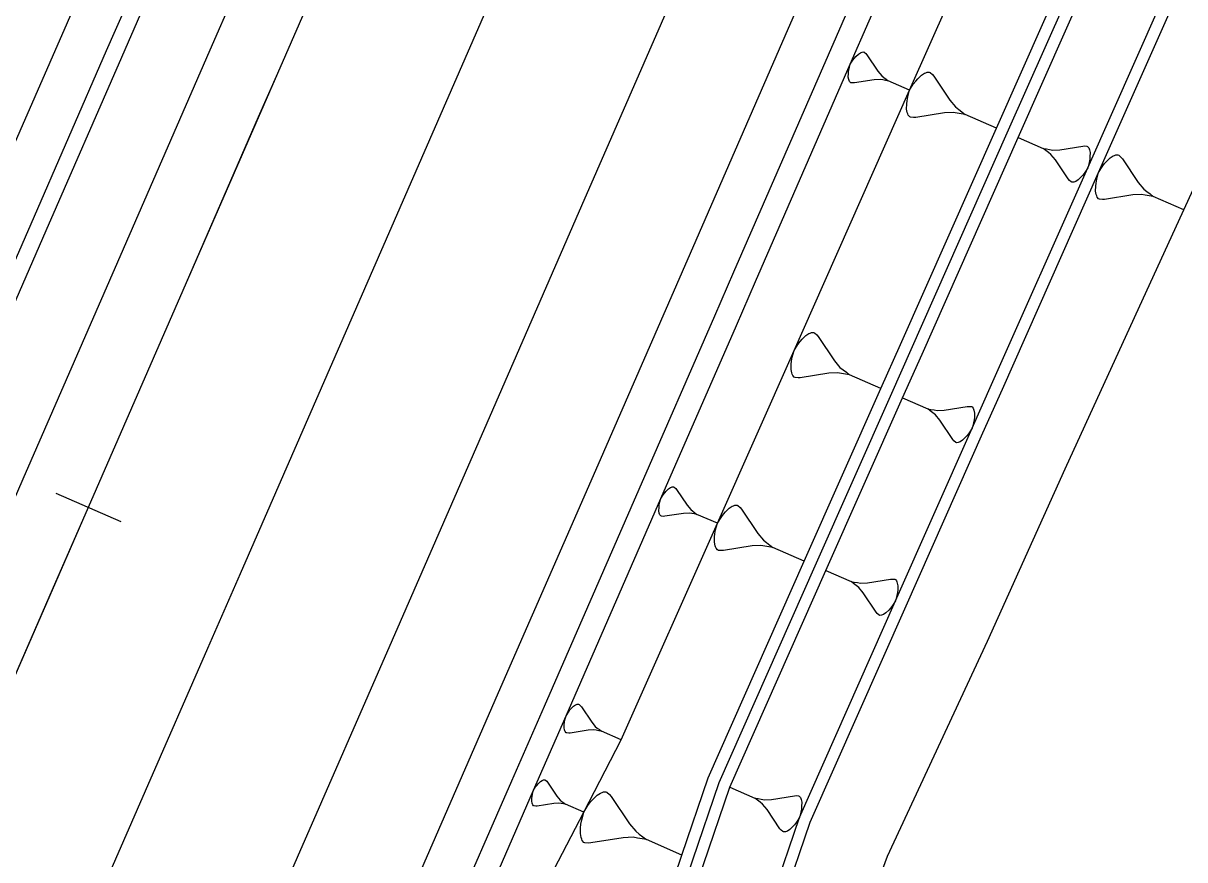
# Model space of a CAD drawing. Extents: x 386614 to 387594, y 803230 to 804419.
# Drawn here: x 387220.67 to 387245.18, y 803928.89 to 803946.54 of the extents above; entities that cross this region are included whole.
import ezdxf

# ---------------------------------------------------------------- set-up
doc = ezdxf.new("R2010")
doc.units = 0
doc.layers.get('0').update_dxf_attribs({"linetype": 'CONTINUOUS'})

msp = doc.modelspace()

# ---------------------------------------------------------------- linework, layer by layer
at = {"color": 7}
for p, q in [((387238.1254, 803945.6779), (387238.1777, 803945.7626)), ((387238.1777, 803945.7626), (387238.2132, 803945.8085)), ((387238.2132, 803945.8085), (387238.2429, 803945.8416)), ((387238.2429, 803945.8416), (387238.2969, 803945.8949)), ((387238.2969, 803945.8949), (387238.3396, 803945.9223)), ((387238.3396, 803945.9223), (387238.3581, 803945.9296)), ((387238.3581, 803945.9296), (387238.3766, 803945.9369)), ((387238.3766, 803945.9369), (387238.4081, 803945.9385)), ((387238.4081, 803945.9385), (387238.421, 803945.9329)), ((387238.421, 803945.9329), (387238.454, 803945.9031)), ((387238.454, 803945.9031), (387238.4742, 803945.8789)), ((387238.4742, 803945.8789), (387238.7067, 803945.5318)), ((387238.0854, 803945.4804), (387238.0893, 803945.5247)), ((387238.0893, 803945.5247), (387238.0989, 803945.5819)), ((387238.0989, 803945.5819), (387238.1254, 803945.6779)), ((387238.7067, 803945.5318), (387238.7874, 803945.4352)), ((387239.7177, 803945.5006), (387239.7449, 803945.5113)), ((387239.7449, 803945.5113), (387239.7909, 803945.5137)), ((387239.7909, 803945.5137), (387239.8098, 803945.5055)), ((387239.8098, 803945.5055), (387239.8582, 803945.4618)), ((387238.083, 803945.4046), (387238.0854, 803945.4804)), ((387238.0919, 803945.3546), (387238.083, 803945.4046)), ((387238.0992, 803945.3361), (387238.0919, 803945.3546)), ((387238.1065, 803945.3176), (387238.0992, 803945.3361)), ((387238.1267, 803945.2934), (387238.1065, 803945.3176)), ((387238.1396, 803945.2878), (387238.1267, 803945.2934)), ((387238.1839, 803945.2838), (387238.1396, 803945.2878)), ((387238.2153, 803945.2855), (387238.1839, 803945.2838)), ((387238.6279, 803945.3512), (387238.2153, 803945.2855)), ((387238.7536, 803945.3578), (387238.6279, 803945.3512)), ((387238.8109, 803945.3481), (387238.7536, 803945.3578)), ((387238.7874, 803945.4352), (387238.8334, 803945.3997)), ((387238.8681, 803945.3385), (387238.8109, 803945.3481)), ((387238.8334, 803945.3997), (387238.8794, 803945.3643)), ((387238.9253, 803945.3289), (387238.8681, 803945.3385)), ((387238.8794, 803945.3643), (387238.9253, 803945.3289)), ((387239.3769, 803945.1319), (387238.9253, 803945.3289)), ((387239.4535, 803945.256), (387239.5054, 803945.3233)), ((387239.5054, 803945.3233), (387239.549, 803945.3718)), ((387239.549, 803945.3718), (387239.628, 803945.4498)), ((387239.628, 803945.4498), (387239.6906, 803945.49)), ((387239.6906, 803945.49), (387239.7177, 803945.5006)), ((387239.8582, 803945.4618), (387239.8878, 803945.4264)), ((387239.8878, 803945.4264), (387240.2283, 803944.9179)), ((387239.3381, 803944.9914), (387239.3769, 803945.1319)), ((387239.3769, 803945.1319), (387239.4535, 803945.256)), ((387239.3147, 803944.7316), (387239.3182, 803944.8426)), ((387239.3182, 803944.8426), (387239.324, 803944.9076)), ((387239.324, 803944.9076), (387239.3381, 803944.9914)), ((387240.2283, 803944.9179), (387240.3466, 803944.7764)), ((387240.3466, 803944.7764), (387240.4139, 803944.7245)), ((387239.3278, 803944.6584), (387239.3147, 803944.7316)), ((387239.3385, 803944.6313), (387239.3278, 803944.6584)), ((387239.3491, 803944.6042), (387239.3385, 803944.6313)), ((387239.3787, 803944.5688), (387239.3491, 803944.6042)), ((387239.3976, 803944.5605), (387239.3787, 803944.5688)), ((387239.4625, 803944.5547), (387239.3976, 803944.5605)), ((387239.5085, 803944.5571), (387239.4625, 803944.5547)), ((387240.1129, 803944.6534), (387239.5085, 803944.5571)), ((387240.2971, 803944.663), (387240.1129, 803944.6534)), ((387240.3809, 803944.6489), (387240.2971, 803944.663)), ((387240.4648, 803944.6348), (387240.3809, 803944.6489)), ((387240.4139, 803944.7245), (387240.4813, 803944.6726)), ((387240.5486, 803944.6208), (387240.4648, 803944.6348)), ((387240.4813, 803944.6726), (387240.5486, 803944.6208)), ((387241.2101, 803944.3322), (387240.5486, 803944.6208)), ((387243.4394, 803943.5146), (387243.4904, 803943.5808)), ((387243.4904, 803943.5808), (387243.5333, 803943.6285)), ((387243.5333, 803943.6285), (387243.6111, 803943.7052)), ((387243.6111, 803943.7052), (387243.6726, 803943.7448)), ((387243.6726, 803943.7448), (387243.6993, 803943.7553)), ((387243.6993, 803943.7553), (387243.726, 803943.7657)), ((387243.726, 803943.7657), (387243.7713, 803943.7681)), ((387243.7713, 803943.7681), (387243.7899, 803943.76)), ((387243.7899, 803943.76), (387243.8375, 803943.7171)), ((387243.8375, 803943.7171), (387243.8666, 803943.6823)), ((387243.8666, 803943.6823), (387244.2016, 803943.182)), ((387243.3258, 803943.2543), (387243.364, 803943.3925)), ((387243.364, 803943.3925), (387243.4394, 803943.5146)), ((387243.3029, 803942.9987), (387243.3062, 803943.1079)), ((387243.3062, 803943.1079), (387243.312, 803943.1718)), ((387243.312, 803943.1718), (387243.3258, 803943.2543)), ((387244.2016, 803943.182), (387244.3179, 803943.0428)), ((387243.3157, 803942.9267), (387243.3029, 803942.9987)), ((387243.3262, 803942.9), (387243.3157, 803942.9267)), ((387243.3367, 803942.8733), (387243.3262, 803942.9)), ((387243.3657, 803942.8385), (387243.3367, 803942.8733)), ((387243.3843, 803942.8304), (387243.3657, 803942.8385)), ((387243.4482, 803942.8247), (387243.3843, 803942.8304)), ((387243.4935, 803942.827), (387243.4482, 803942.8247)), ((387244.0881, 803942.9217), (387243.4935, 803942.827)), ((387244.2693, 803942.9312), (387244.0881, 803942.9217)), ((387244.3517, 803942.9174), (387244.2693, 803942.9312)), ((387244.3179, 803943.0428), (387244.3842, 803942.9917)), ((387244.4342, 803942.9035), (387244.3517, 803942.9174)), ((387244.3842, 803942.9917), (387244.4504, 803942.9407)), ((387244.5167, 803942.8897), (387244.4342, 803942.9035)), ((387244.4504, 803942.9407), (387244.5167, 803942.8897)), ((387245.1674, 803942.6058), (387244.5167, 803942.8897)), ((387237.0667, 803939.828), (387237.1104, 803939.8764)), ((387237.1104, 803939.8764), (387237.1894, 803939.9545)), ((387237.1894, 803939.9545), (387237.2519, 803939.9947)), ((387237.2519, 803939.9947), (387237.2791, 803940.0053)), ((387237.2791, 803940.0053), (387237.3062, 803940.016)), ((387237.3062, 803940.016), (387237.3522, 803940.0184)), ((387237.3522, 803940.0184), (387237.3711, 803940.0101)), ((387237.3711, 803940.0101), (387237.4196, 803939.9665)), ((387237.4196, 803939.9665), (387237.4491, 803939.9311)), ((387237.4491, 803939.9311), (387237.7897, 803939.4226)), ((387236.8994, 803939.4961), (387236.9382, 803939.6366)), ((387236.9382, 803939.6366), (387237.0149, 803939.7606)), ((387237.0149, 803939.7606), (387237.0667, 803939.828)), ((387236.8795, 803939.3473), (387236.8854, 803939.4122)), ((387236.8854, 803939.4122), (387236.8994, 803939.4961)), ((387237.7897, 803939.4226), (387237.9079, 803939.2811)), ((387236.8761, 803939.2363), (387236.8795, 803939.3473)), ((387236.8892, 803939.1631), (387236.8761, 803939.2363)), ((387236.8998, 803939.136), (387236.8892, 803939.1631)), ((387236.9105, 803939.1088), (387236.8998, 803939.136)), ((387237.6743, 803939.158), (387237.0699, 803939.0618)), ((387237.8584, 803939.1677), (387237.6743, 803939.158)), ((387237.9423, 803939.1536), (387237.8584, 803939.1677)), ((387237.9079, 803939.2811), (387237.9753, 803939.2292)), ((387238.0261, 803939.1395), (387237.9423, 803939.1536)), ((387237.9753, 803939.2292), (387238.0426, 803939.1773)), ((387238.11, 803939.1254), (387238.0261, 803939.1395)), ((387238.0426, 803939.1773), (387238.11, 803939.1254)), ((387236.94, 803939.0735), (387236.9105, 803939.1088)), ((387236.9589, 803939.0652), (387236.94, 803939.0735)), ((387237.0239, 803939.0594), (387236.9589, 803939.0652)), ((387237.0699, 803939.0618), (387237.0239, 803939.0594)), ((387238.7714, 803938.8369), (387238.11, 803939.1254)), ((387234.2389, 803936.6683), (387234.2904, 803936.7191)), ((387234.2904, 803936.7191), (387234.3311, 803936.7453)), ((387234.3311, 803936.7453), (387234.3488, 803936.7522)), ((387234.3488, 803936.7522), (387234.3665, 803936.7591)), ((387234.3665, 803936.7591), (387234.3964, 803936.7607)), ((387234.3964, 803936.7607), (387234.4088, 803936.7553)), ((387234.4088, 803936.7553), (387234.4403, 803936.7269)), ((387234.4403, 803936.7269), (387234.4595, 803936.7039)), ((387234.4595, 803936.7039), (387234.6813, 803936.3728)), ((387234.1016, 803936.4206), (387234.1269, 803936.5121)), ((387234.1269, 803936.5121), (387234.1767, 803936.5929)), ((387234.1767, 803936.5929), (387234.2105, 803936.6367)), ((387234.2105, 803936.6367), (387234.2389, 803936.6683)), ((387234.0864, 803936.2514), (387234.0886, 803936.3237)), ((387234.0949, 803936.2038), (387234.0864, 803936.2514)), ((387234.0886, 803936.3237), (387234.0924, 803936.366)), ((387234.0924, 803936.366), (387234.1016, 803936.4206)), ((387234.1018, 803936.1861), (387234.0949, 803936.2038)), ((387234.6061, 803936.2005), (387234.2126, 803936.1378)), ((387234.7261, 803936.2067), (387234.6061, 803936.2005)), ((387234.6813, 803936.3728), (387234.7583, 803936.2806)), ((387234.7807, 803936.1976), (387234.7261, 803936.2067)), ((387234.7583, 803936.2806), (387234.8021, 803936.2468)), ((387234.8353, 803936.1884), (387234.7807, 803936.1976)), ((387234.8021, 803936.2468), (387234.846, 803936.213)), ((387234.8899, 803936.1792), (387234.8353, 803936.1884)), ((387234.846, 803936.213), (387234.8899, 803936.1792)), ((387235.4491, 803936.1827), (387235.4927, 803936.2312)), ((387235.4927, 803936.2312), (387235.5717, 803936.3092)), ((387235.5717, 803936.3092), (387235.6343, 803936.3494)), ((387235.6343, 803936.3494), (387235.6614, 803936.36)), ((387235.6614, 803936.36), (387235.6885, 803936.3707)), ((387235.6885, 803936.3707), (387235.7346, 803936.3731)), ((387235.7346, 803936.3731), (387235.7535, 803936.3649)), ((387235.7535, 803936.3649), (387235.8019, 803936.3212)), ((387235.8019, 803936.3212), (387235.8315, 803936.2858)), ((387235.8315, 803936.2858), (387236.172, 803935.7774)), ((387234.1088, 803936.1684), (387234.1018, 803936.1861)), ((387234.128, 803936.1454), (387234.1088, 803936.1684)), ((387234.1403, 803936.14), (387234.128, 803936.1454)), ((387234.1826, 803936.1362), (387234.1403, 803936.14)), ((387234.2126, 803936.1378), (387234.1826, 803936.1362)), ((387235.3206, 803935.9913), (387234.8899, 803936.1792)), ((387235.2818, 803935.8508), (387235.3206, 803935.9913)), ((387235.3206, 803935.9913), (387235.3972, 803936.1154)), ((387235.3972, 803936.1154), (387235.4491, 803936.1827)), ((387235.2584, 803935.591), (387235.2619, 803935.702)), ((387235.2619, 803935.702), (387235.2677, 803935.767)), ((387235.2677, 803935.767), (387235.2818, 803935.8508)), ((387236.172, 803935.7774), (387236.2902, 803935.6358)), ((387235.2715, 803935.5179), (387235.2584, 803935.591)), ((387235.2822, 803935.4907), (387235.2715, 803935.5179)), ((387235.2928, 803935.4636), (387235.2822, 803935.4907)), ((387235.3224, 803935.4282), (387235.2928, 803935.4636)), ((387236.0566, 803935.5128), (387235.4522, 803935.4165)), ((387236.2408, 803935.5224), (387236.0566, 803935.5128)), ((387236.3246, 803935.5083), (387236.2408, 803935.5224)), ((387236.2902, 803935.6358), (387236.3576, 803935.5839)), ((387236.4085, 803935.4943), (387236.3246, 803935.5083)), ((387236.3576, 803935.5839), (387236.4249, 803935.5321)), ((387236.4923, 803935.4802), (387236.4085, 803935.4943)), ((387236.4249, 803935.5321), (387236.4923, 803935.4802)), ((387237.1537, 803935.1916), (387236.4923, 803935.4802)), ((387235.3413, 803935.4199), (387235.3224, 803935.4282)), ((387235.4062, 803935.4141), (387235.3413, 803935.4199)), ((387235.4522, 803935.4165), (387235.4062, 803935.4141)), ((387232.1762, 803932.008), (387232.2092, 803932.0508)), ((387232.2092, 803932.0508), (387232.2369, 803932.0816)), ((387232.2369, 803932.0816), (387232.2871, 803932.1312)), ((387232.2871, 803932.1312), (387232.3269, 803932.1567)), ((387232.3269, 803932.1567), (387232.3441, 803932.1635)), ((387232.3441, 803932.1635), (387232.3614, 803932.1703)), ((387232.3614, 803932.1703), (387232.3906, 803932.1718)), ((387232.3906, 803932.1718), (387232.4026, 803932.1666)), ((387232.4026, 803932.1666), (387232.4334, 803932.1389)), ((387232.4334, 803932.1389), (387232.4522, 803932.1164)), ((387232.4522, 803932.1164), (387232.6686, 803931.7932)), ((387232.0902, 803931.7454), (387232.094, 803931.7866)), ((387232.094, 803931.7866), (387232.1029, 803931.8399)), ((387232.1029, 803931.8399), (387232.1276, 803931.9292)), ((387232.1276, 803931.9292), (387232.1762, 803932.008)), ((387232.6686, 803931.7932), (387232.7437, 803931.7033)), ((387232.0881, 803931.6749), (387232.0902, 803931.7454)), ((387232.0964, 803931.6284), (387232.0881, 803931.6749)), ((387232.1031, 803931.6111), (387232.0964, 803931.6284)), ((387232.1099, 803931.5939), (387232.1031, 803931.6111)), ((387232.1287, 803931.5714), (387232.1099, 803931.5939)), ((387232.1407, 803931.5661), (387232.1287, 803931.5714)), ((387232.182, 803931.5624), (387232.1407, 803931.5661)), ((387232.2112, 803931.564), (387232.182, 803931.5624)), ((387232.5953, 803931.6251), (387232.2112, 803931.564)), ((387232.7123, 803931.6312), (387232.5953, 803931.6251)), ((387232.7656, 803931.6223), (387232.7123, 803931.6312)), ((387232.7437, 803931.7033), (387232.7865, 803931.6703)), ((387232.8188, 803931.6134), (387232.7656, 803931.6223)), ((387232.7865, 803931.6703), (387232.8293, 803931.6374)), ((387232.8721, 803931.6044), (387232.8188, 803931.6134)), ((387232.8293, 803931.6374), (387232.8721, 803931.6044)), ((387233.2924, 803931.421), (387232.8721, 803931.6044)), ((387231.5861, 803930.5391), (387231.6223, 803930.5624)), ((387231.6223, 803930.5624), (387231.638, 803930.5685)), ((387231.638, 803930.5685), (387231.6536, 803930.5747)), ((387231.6536, 803930.5747), (387231.6802, 803930.5761)), ((387231.6802, 803930.5761), (387231.6912, 803930.5713)), ((387231.6912, 803930.5713), (387231.7192, 803930.5461)), ((387231.4186, 803930.2742), (387231.441, 803930.3555)), ((387231.441, 803930.3555), (387231.4853, 803930.4271)), ((387231.4853, 803930.4271), (387231.5153, 803930.4661)), ((387231.5153, 803930.4661), (387231.5405, 803930.4941)), ((387231.5405, 803930.4941), (387231.5861, 803930.5391)), ((387231.7192, 803930.5461), (387231.7362, 803930.5257)), ((387231.7362, 803930.5257), (387231.9331, 803930.2318)), ((387232.8548, 803930.2979), (387232.8855, 803930.3099)), ((387232.8855, 803930.3099), (387232.9162, 803930.322)), ((387232.9162, 803930.322), (387232.9682, 803930.3247)), ((387232.9682, 803930.3247), (387232.9895, 803930.3154)), ((387232.9895, 803930.3154), (387233.0443, 803930.2661)), ((387231.4051, 803930.1241), (387231.4071, 803930.1883)), ((387231.4126, 803930.0818), (387231.4051, 803930.1241)), ((387231.4071, 803930.1883), (387231.4104, 803930.2258)), ((387231.4104, 803930.2258), (387231.4186, 803930.2742)), ((387231.4188, 803930.0662), (387231.4126, 803930.0818)), ((387231.4249, 803930.0505), (387231.4188, 803930.0662)), ((387231.8663, 803930.0789), (387231.5171, 803930.0233)), ((387231.9728, 803930.0845), (387231.8663, 803930.0789)), ((387231.9331, 803930.2318), (387232.0014, 803930.15)), ((387232.0212, 803930.0763), (387231.9728, 803930.0845)), ((387232.0014, 803930.15), (387232.0403, 803930.12)), ((387232.0697, 803930.0682), (387232.0212, 803930.0763)), ((387232.0403, 803930.12), (387232.0792, 803930.09)), ((387232.1181, 803930.0601), (387232.0697, 803930.0682)), ((387232.0792, 803930.09), (387232.1181, 803930.0601)), ((387232.5004, 803929.8933), (387232.1181, 803930.0601)), ((387232.5869, 803930.0335), (387232.6456, 803930.1096)), ((387232.6456, 803930.1096), (387232.6949, 803930.1643)), ((387232.6949, 803930.1643), (387232.7842, 803930.2525)), ((387232.7842, 803930.2525), (387232.8548, 803930.2979)), ((387233.0443, 803930.2661), (387233.0777, 803930.2261)), ((387233.0777, 803930.2261), (387233.4625, 803929.6515)), ((387231.442, 803930.03), (387231.4249, 803930.0505)), ((387231.4529, 803930.0253), (387231.442, 803930.03)), ((387231.4905, 803930.0219), (387231.4529, 803930.0253)), ((387231.5171, 803930.0233), (387231.4905, 803930.0219)), ((387232.4565, 803929.7345), (387232.5004, 803929.8933)), ((387232.5004, 803929.8933), (387232.5869, 803930.0335)), ((387232.434, 803929.5664), (387232.4406, 803929.6398)), ((387232.4406, 803929.6398), (387232.4565, 803929.7345)), ((387233.4625, 803929.6515), (387233.5961, 803929.4916)), ((387232.4301, 803929.441), (387232.434, 803929.5664)), ((387232.4449, 803929.3583), (387232.4301, 803929.441)), ((387232.4569, 803929.3276), (387232.4449, 803929.3583)), ((387232.469, 803929.2969), (387232.4569, 803929.3276)), ((387233.3321, 803929.3525), (387232.6491, 803929.2438)), ((387233.5402, 803929.3634), (387233.3321, 803929.3525)), ((387233.6349, 803929.3475), (387233.5402, 803929.3634)), ((387233.5961, 803929.4916), (387233.6722, 803929.4329)), ((387233.7296, 803929.3316), (387233.6349, 803929.3475)), ((387233.6722, 803929.4329), (387233.7483, 803929.3743)), ((387233.8244, 803929.3157), (387233.7296, 803929.3316)), ((387233.7483, 803929.3743), (387233.8244, 803929.3157)), ((387232.5024, 803929.257), (387232.469, 803929.2969)), ((387232.5237, 803929.2476), (387232.5024, 803929.257)), ((387232.5971, 803929.241), (387232.5237, 803929.2476)), ((387232.6491, 803929.2438), (387232.5971, 803929.241)), ((387234.5718, 803928.9896), (387233.8244, 803929.3157))]:
    msp.add_line(p, q, dxfattribs=at)
at = {"color": 1}
for p, q in [((387241.6683, 803944.1323), (387242.1975, 803943.9014)), ((387242.1975, 803943.9014), (387242.2646, 803943.8902)), ((387242.2514, 803943.8599), (387242.1975, 803943.9014)), ((387242.3053, 803943.8184), (387242.2514, 803943.8599)), ((387242.2646, 803943.8902), (387242.3316, 803943.8789)), ((387242.3591, 803943.7769), (387242.3053, 803943.8184)), ((387242.3316, 803943.8789), (387242.3987, 803943.8676)), ((387242.3987, 803943.8676), (387242.546, 803943.8753)), ((387242.546, 803943.8753), (387243.0295, 803943.9524)), ((387243.0295, 803943.9524), (387243.0664, 803943.9543)), ((387243.0664, 803943.9543), (387243.1183, 803943.9496)), ((387243.1183, 803943.9496), (387243.1334, 803943.943)), ((387243.1334, 803943.943), (387243.1571, 803943.9147)), ((387243.1571, 803943.9147), (387243.1656, 803943.893)), ((387243.1656, 803943.893), (387243.1741, 803943.8713)), ((387243.1741, 803943.8713), (387243.1846, 803943.8127)), ((387243.1846, 803943.8127), (387243.1818, 803943.724)), ((387242.4537, 803943.6637), (387242.3591, 803943.7769)), ((387242.7261, 803943.2569), (387242.4537, 803943.6637)), ((387243.1659, 803943.6049), (387243.1349, 803943.4925)), ((387243.1772, 803943.672), (387243.1659, 803943.6049)), ((387243.1818, 803943.724), (387243.1772, 803943.672)), ((387242.9972, 803943.3006), (387242.934, 803943.2382)), ((387243.0321, 803943.3394), (387242.9972, 803943.3006)), ((387243.0736, 803943.3933), (387243.0321, 803943.3394)), ((387243.1349, 803943.4925), (387243.0736, 803943.3933)), ((387242.7498, 803943.2286), (387242.7261, 803943.2569)), ((387242.7885, 803943.1937), (387242.7498, 803943.2286)), ((387242.8037, 803943.1871), (387242.7885, 803943.1937)), ((387242.8405, 803943.189), (387242.8037, 803943.1871)), ((387242.8622, 803943.1975), (387242.8405, 803943.189)), ((387242.8839, 803943.2061), (387242.8622, 803943.1975)), ((387242.934, 803943.2382), (387242.8839, 803943.2061)), ((387239.2297, 803938.637), (387239.7588, 803938.4061)), ((387239.7588, 803938.4061), (387239.8259, 803938.3948)), ((387239.8127, 803938.3646), (387239.7588, 803938.4061)), ((387239.8259, 803938.3948), (387239.893, 803938.3836)), ((387240.1074, 803938.38), (387240.5909, 803938.457)), ((387240.5909, 803938.457), (387240.6277, 803938.459)), ((387240.6277, 803938.459), (387240.6797, 803938.4543)), ((387240.6797, 803938.4543), (387240.6948, 803938.4477)), ((387240.6948, 803938.4477), (387240.7184, 803938.4194)), ((387240.7184, 803938.4194), (387240.727, 803938.3977)), ((387240.727, 803938.3977), (387240.7355, 803938.376)), ((387239.8666, 803938.3231), (387239.8127, 803938.3646)), ((387239.9205, 803938.2816), (387239.8666, 803938.3231)), ((387239.893, 803938.3836), (387239.9601, 803938.3723)), ((387240.0151, 803938.1684), (387239.9205, 803938.2816)), ((387239.9601, 803938.3723), (387240.1074, 803938.38)), ((387240.2875, 803937.7616), (387240.0151, 803938.1684)), ((387240.7385, 803938.1767), (387240.7273, 803938.1096)), ((387240.7355, 803938.376), (387240.7459, 803938.3174)), ((387240.7432, 803938.2286), (387240.7385, 803938.1767)), ((387240.7459, 803938.3174), (387240.7432, 803938.2286)), ((387240.6962, 803937.9972), (387240.6349, 803937.8979)), ((387240.7273, 803938.1096), (387240.6962, 803937.9972)), ((387240.3111, 803937.7333), (387240.2875, 803937.7616)), ((387240.3499, 803937.6984), (387240.3111, 803937.7333)), ((387240.365, 803937.6918), (387240.3499, 803937.6984)), ((387240.4018, 803937.6937), (387240.365, 803937.6918)), ((387240.4236, 803937.7022), (387240.4018, 803937.6937)), ((387240.4453, 803937.7107), (387240.4236, 803937.7022)), ((387240.4953, 803937.7429), (387240.4453, 803937.7107)), ((387240.5585, 803937.8053), (387240.4953, 803937.7429)), ((387240.5934, 803937.8441), (387240.5585, 803937.8053)), ((387240.6349, 803937.8979), (387240.5934, 803937.8441)), ((387237.612, 803934.9917), (387238.1412, 803934.7608)), ((387238.1412, 803934.7608), (387238.2083, 803934.7496)), ((387238.1951, 803934.7193), (387238.1412, 803934.7608)), ((387238.2489, 803934.6778), (387238.1951, 803934.7193)), ((387238.2083, 803934.7496), (387238.2753, 803934.7383)), ((387238.2753, 803934.7383), (387238.3424, 803934.7271)), ((387238.3424, 803934.7271), (387238.4897, 803934.7348)), ((387238.4897, 803934.7348), (387238.9732, 803934.8118)), ((387238.9732, 803934.8118), (387239.0101, 803934.8137)), ((387239.0101, 803934.8137), (387239.062, 803934.809)), ((387239.062, 803934.809), (387239.0771, 803934.8024)), ((387239.0771, 803934.8024), (387239.1008, 803934.7741)), ((387239.1008, 803934.7741), (387239.1093, 803934.7524)), ((387239.1093, 803934.7524), (387239.1178, 803934.7307)), ((387239.1178, 803934.7307), (387239.1283, 803934.6722)), ((387238.3028, 803934.6363), (387238.2489, 803934.6778)), ((387238.3974, 803934.5231), (387238.3028, 803934.6363)), ((387238.6698, 803934.1163), (387238.3974, 803934.5231)), ((387239.1209, 803934.5314), (387239.1096, 803934.4643)), ((387239.1255, 803934.5834), (387239.1209, 803934.5314)), ((387239.1283, 803934.6722), (387239.1255, 803934.5834)), ((387239.0173, 803934.2527), (387238.9758, 803934.1988)), ((387239.0786, 803934.3519), (387239.0173, 803934.2527)), ((387239.1096, 803934.4643), (387239.0786, 803934.3519)), ((387238.6935, 803934.088), (387238.6698, 803934.1163)), ((387238.7322, 803934.0531), (387238.6935, 803934.088)), ((387238.7474, 803934.0465), (387238.7322, 803934.0531)), ((387238.7842, 803934.0484), (387238.7474, 803934.0465)), ((387238.8059, 803934.0569), (387238.7842, 803934.0484)), ((387238.8276, 803934.0655), (387238.8059, 803934.0569)), ((387238.8776, 803934.0976), (387238.8276, 803934.0655)), ((387238.9409, 803934.16), (387238.8776, 803934.0976)), ((387238.9758, 803934.1988), (387238.9409, 803934.16)), ((387235.5839, 803930.4214), (387236.113, 803930.1906)), ((387236.113, 803930.1906), (387236.1801, 803930.1793)), ((387236.1669, 803930.1491), (387236.113, 803930.1906)), ((387236.2208, 803930.1075), (387236.1669, 803930.1491)), ((387236.1801, 803930.1793), (387236.2472, 803930.168)), ((387236.2747, 803930.066), (387236.2208, 803930.1075)), ((387236.2472, 803930.168), (387236.3142, 803930.1568)), ((387236.3692, 803929.9528), (387236.2747, 803930.066)), ((387236.3142, 803930.1568), (387236.4616, 803930.1645)), ((387236.4616, 803930.1645), (387236.9451, 803930.2415)), ((387236.9451, 803930.2415), (387236.9819, 803930.2434)), ((387236.9819, 803930.2434), (387237.0339, 803930.2387)), ((387237.0339, 803930.2387), (387237.049, 803930.2321)), ((387237.049, 803930.2321), (387237.0726, 803930.2038)), ((387237.0726, 803930.2038), (387237.0811, 803930.1821)), ((387237.0811, 803930.1821), (387237.0897, 803930.1604)), ((387237.0897, 803930.1604), (387237.1001, 803930.1019)), ((387237.1001, 803930.1019), (387237.0974, 803930.0131)), ((387236.6417, 803929.546), (387236.3692, 803929.9528)), ((387237.0814, 803929.8941), (387237.0504, 803929.7816)), ((387237.0927, 803929.9611), (387237.0814, 803929.8941)), ((387237.0974, 803930.0131), (387237.0927, 803929.9611)), ((387236.9127, 803929.5897), (387236.8495, 803929.5273)), ((387236.9476, 803929.6285), (387236.9127, 803929.5897)), ((387236.9891, 803929.6824), (387236.9476, 803929.6285)), ((387237.0504, 803929.7816), (387236.9891, 803929.6824)), ((387236.6653, 803929.5177), (387236.6417, 803929.546)), ((387236.7041, 803929.4828), (387236.6653, 803929.5177)), ((387236.7192, 803929.4762), (387236.7041, 803929.4828)), ((387236.756, 803929.4781), (387236.7192, 803929.4762)), ((387236.7777, 803929.4867), (387236.756, 803929.4781)), ((387236.7995, 803929.4952), (387236.7777, 803929.4867)), ((387236.8495, 803929.5273), (387236.7995, 803929.4952))]:
    msp.add_line(p, q, dxfattribs=at)
at = {"color": 3}
msp.add_line((387221.3578, 803936.6276), (387222.7326, 803936.0278), dxfattribs=at)
at = {"color": 2, "linetype": 'CONTINUOUS'}
for points in [[(387203.9256, 803906.0468), (387205.9249, 803910.6297), (387207.9242, 803915.2126), (387209.9234, 803919.7955), (387211.9227, 803924.3784), (387213.922, 803928.9613), (387215.9213, 803933.5442), (387217.2341, 803936.5533), (387217.9206, 803938.127), (387219.9199, 803942.7099), (387221.9192, 803947.2928), (387223.9185, 803951.8757), (387225.9178, 803956.4586), (387227.9171, 803961.0415), (387229.9164, 803965.6243), (387231.9157, 803970.2072), (387233.5389, 803973.928), (387233.917, 803974.7936), (387235.9399, 803979.3895), (387237.9847, 803983.9758), (387240.0513, 803988.5522), (387242.1397, 803993.1188), (387244.2498, 803997.6753), (387245.3398, 804000)], [(387208.6746, 803909.4302), (387210.6739, 803914.013), (387212.6732, 803918.5959), (387214.6725, 803923.1788), (387216.6718, 803927.7617), (387218.6711, 803932.3446), (387219.9838, 803935.3537), (387220.6704, 803936.9275), (387222.6696, 803941.5103), (387224.6689, 803946.0932), (387226.6682, 803950.6761), (387228.6675, 803955.259), (387230.6668, 803959.8419), (387232.6661, 803964.4248), (387234.6654, 803969.0076), (387236.2886, 803972.7284), (387236.6656, 803973.5916), (387238.6828, 803978.1744), (387240.7218, 803982.7476), (387242.7825, 803987.311), (387244.8649, 803991.8646), (387246.969, 803996.4082), (387248.6532, 804000)], [(387220.7562, 803909.6146), (387222.7555, 803914.1975), (387224.7548, 803918.7804), (387226.7541, 803923.3632), (387228.7534, 803927.9461), (387230.7527, 803932.529), (387232.752, 803937.1119), (387234.7513, 803941.6948), (387236.7506, 803946.2777), (387238.7499, 803950.8605), (387240.7492, 803955.4434), (387242.7485, 803960.0263), (387244.7478, 803964.6092), (387246.3709, 803968.3299), (387246.744, 803969.1841), (387248.7401, 803973.719), (387250.7577, 803978.2444), (387252.7969, 803982.76), (387254.8576, 803987.266), (387256.9397, 803991.762), (387259.0431, 803996.2481), (387260.8242, 804000)]]:
    msp.add_lwpolyline(points, dxfattribs=at)
at = {"color": 7, "linetype": 'CONTINUOUS'}
for points in [[(387206.1972, 803900), (387208.0502, 803904.2475), (387210.0495, 803908.8304), (387212.0487, 803913.4133), (387214.048, 803917.9961), (387216.0473, 803922.579), (387218.0466, 803927.1619), (387220.0459, 803931.7448), (387222.0452, 803936.3277), (387224.0445, 803940.9106), (387226.0438, 803945.4934), (387228.0431, 803950.0763), (387230.0424, 803954.6592), (387232.0417, 803959.2421), (387234.041, 803963.825), (387236.0403, 803968.4079), (387237.6635, 803972.1286), (387238.04, 803972.9906), (387240.0543, 803977.5669), (387242.0903, 803982.1335), (387244.1481, 803986.6904), (387246.2276, 803991.2375), (387248.3287, 803995.7746), (387250.3099, 804000)], [(387213.2575, 803907.4309), (387215.2568, 803912.0137), (387217.2561, 803916.5966), (387219.2554, 803921.1795), (387221.2546, 803925.7624), (387223.2539, 803930.3453), (387224.5667, 803933.3544), (387225.2532, 803934.9282), (387227.2525, 803939.511), (387229.2518, 803944.0939), (387231.2511, 803948.6768), (387233.2504, 803953.2597), (387235.2497, 803957.8426), (387237.249, 803962.4255), (387239.2483, 803967.0083), (387240.8715, 803970.7291), (387241.2467, 803971.5882), (387243.2543, 803976.1492), (387245.2836, 803980.7007), (387247.3345, 803985.2424), (387249.407, 803989.7743), (387251.5011, 803994.2963), (387253.6167, 803998.8083), (387254.1825, 804000)], [(387216.4655, 803906.0314), (387218.4648, 803910.6142), (387220.4641, 803915.1971), (387222.4634, 803919.78), (387224.4627, 803924.3629), (387226.462, 803928.9458), (387228.4613, 803933.5287), (387230.4605, 803938.1115), (387232.4598, 803942.6944), (387234.4591, 803947.2773), (387236.4584, 803951.8602), (387238.4577, 803956.4431), (387240.457, 803961.026), (387242.4563, 803965.6088), (387244.0795, 803969.3296), (387244.4535, 803970.1858), (387246.4544, 803974.7316), (387248.4768, 803979.2678), (387250.5209, 803983.7944), (387252.5865, 803988.3111), (387254.6736, 803992.818), (387256.7821, 803997.3148), (387258.0568, 804000)], [(387224.1324, 803913.5968), (387226.4169, 803918.0553), (387228.7014, 803922.5137), (387230.9859, 803926.9722), (387232.5004, 803929.8933), (387233.2924, 803931.421), (387235.3206, 803935.9913), (387236.9382, 803939.6366), (387237.3487, 803940.5616), (387239.3769, 803945.1319), (387241.4051, 803949.7022), (387243.4332, 803954.2725), (387245.4614, 803958.8428), (387247.4895, 803963.4131), (387249.1361, 803967.1236), (387249.5136, 803967.9729), (387251.5326, 803972.4819), (387251.7987, 803973.0719), (387253.5731, 803976.9811), (387255.6349, 803981.4703), (387257.341, 803985.1432), (387257.3828, 803985.2327), (387257.718, 803985.9496)], [(387226.7428, 803907.0029), (387228.7435, 803911.5852), (387230.3316, 803916.3475), (387231.9223, 803921.1086), (387233.5129, 803925.8698), (387234.5718, 803928.9896), (387235.1256, 803930.6213), (387237.1537, 803935.1916), (387238.7714, 803938.8369), (387239.1819, 803939.7619), (387241.2101, 803944.3322), (387243.2382, 803948.9025), (387245.2664, 803953.4728), (387247.2945, 803958.0431), (387249.3227, 803962.6134), (387250.9693, 803966.3239), (387251.346, 803967.1716), (387253.3612, 803971.6718), (387253.6268, 803972.2606), (387255.3978, 803976.1623), (387257.4557, 803980.6429), (387259.1586, 803984.3086)], [(387228.9726, 803911.4853), (387230.5608, 803916.2475), (387232.1514, 803921.0087), (387233.7421, 803925.7698), (387234.8009, 803928.8897), (387235.3547, 803930.5214), (387237.3829, 803935.0917), (387239.0005, 803938.7369), (387239.411, 803939.6619), (387241.4392, 803944.2322), (387243.4674, 803948.8025), (387245.4955, 803953.3728), (387247.5237, 803957.9431), (387249.5518, 803962.5134), (387251.1984, 803966.2239), (387251.5751, 803967.0714), (387253.5898, 803971.5706), (387253.8553, 803972.1592), (387255.6259, 803976.06), (387257.6833, 803980.5395)], [(387229.5383, 803905.7834), (387230.8974, 803910.6455), (387232.4856, 803915.4078), (387234.0762, 803920.169), (387235.6669, 803924.9301), (387236.7258, 803928.05), (387237.2795, 803929.6817), (387239.3077, 803934.252), (387240.9254, 803937.8972), (387241.3359, 803938.8222), (387243.364, 803943.3925), (387245.3922, 803947.9628), (387247.4203, 803952.5331), (387249.4485, 803957.1034), (387251.4766, 803961.6737), (387253.1233, 803965.3842), (387253.4991, 803966.23), (387255.5098, 803970.72), (387255.7748, 803971.3075), (387257.5419, 803975.2002)], [(387230.6859, 803905.2827), (387232.09, 803910.1253), (387233.7724, 803914.8464), (387235.4374, 803919.5751), (387237.1611, 803924.2783), (387238.3202, 803927.3544), (387238.913, 803928.9691), (387241.0222, 803933.504), (387242.6626, 803937.1394), (387243.0788, 803938.0619), (387245.1674, 803942.6058), (387247.2552, 803947.1501), (387249.2756, 803951.7237), (387251.2998, 803956.2958), (387253.3741, 803960.8459), (387255.0379, 803964.549), (387255.417, 803965.3913), (387257.4417, 803969.8642), (387257.6957, 803970.4551)]]:
    msp.add_lwpolyline(points, dxfattribs=at)
at = {"color": 1, "linetype": 'CONTINUOUS'}
for points in [[(387223.6721, 803913.7976), (387225.6714, 803918.3805), (387227.6707, 803922.9634), (387229.67, 803927.5463), (387230.9827, 803930.5554), (387231.6693, 803932.1292), (387233.6686, 803936.712), (387235.2632, 803940.3673), (387235.6679, 803941.2949), (387237.6672, 803945.8778), (387239.6664, 803950.4607), (387241.6657, 803955.0436), (387243.665, 803959.6265), (387245.6643, 803964.2093), (387247.2875, 803967.9301), (387247.6602, 803968.7834), (387249.6544, 803973.314), (387249.9172, 803973.9068), (387251.6701, 803977.835), (387253.7073, 803982.3463), (387255.3934, 803986.0374), (387255.4348, 803986.1274), (387255.766, 803986.8479), (387257.8461, 803991.3396)], [(387223.0477, 803908.6149), (387224.1304, 803913.5977), (387226.1297, 803918.1806), (387228.129, 803922.7635), (387230.1283, 803927.3463), (387231.441, 803930.3555), (387232.1276, 803931.9292), (387234.1269, 803936.5121), (387235.7215, 803940.1674), (387236.1261, 803941.095), (387238.1254, 803945.6779), (387240.1247, 803950.2608), (387242.124, 803954.8436), (387244.1233, 803959.4265), (387246.1226, 803964.0094), (387247.7458, 803967.7302), (387248.1184, 803968.5831), (387250.1116, 803973.1115), (387250.3743, 803973.704), (387252.1263, 803977.6303), (387254.1625, 803982.1394), (387255.8478, 803985.8288)], [(387204.8421, 803905.647), (387206.8414, 803910.2299), (387208.8407, 803914.8128), (387210.84, 803919.3956), (387212.8393, 803923.9785), (387214.8386, 803928.5614), (387216.8379, 803933.1443), (387218.1506, 803936.1534), (387218.8372, 803937.7272), (387220.8365, 803942.3101), (387222.4311, 803945.9654), (387222.8358, 803946.8929), (387224.8351, 803951.4758), (387226.8344, 803956.0587), (387228.8337, 803960.6416), (387230.833, 803965.2245), (387232.8323, 803969.8074), (387234.4554, 803973.5281), (387234.8332, 803974.3929), (387236.8542, 803978.9845), (387237.1206, 803979.5853), (387238.8971, 803983.5664)], [(387205.1629, 803905.507), (387207.1622, 803910.0899), (387209.1615, 803914.6728), (387211.1608, 803919.2557), (387213.1601, 803923.8386), (387215.1594, 803928.4215), (387217.1587, 803933.0043), (387218.4714, 803936.0135), (387219.158, 803937.5872), (387221.1573, 803942.1701), (387222.7519, 803945.8254), (387223.1566, 803946.753), (387225.1559, 803951.3359), (387227.1552, 803955.9188), (387229.1545, 803960.5016), (387231.1538, 803965.0845), (387233.1531, 803969.6674), (387234.7762, 803973.3882), (387235.1539, 803974.2527), (387237.1742, 803978.8427), (387237.4405, 803979.4433), (387239.2164, 803983.4231)], [(387227.8427, 803906.5231), (387229.2018, 803911.3853), (387230.7899, 803916.1475), (387232.3806, 803920.9087), (387233.9712, 803925.6698), (387235.0301, 803928.7897), (387235.5839, 803930.4214), (387237.612, 803934.9917), (387239.2297, 803938.637), (387239.6402, 803939.562), (387241.6683, 803944.1323), (387243.6965, 803948.7026), (387245.7247, 803953.2729), (387247.7528, 803957.8432), (387249.781, 803962.4134), (387251.4276, 803966.124), (387251.8041, 803966.9712), (387253.8184, 803971.4693), (387254.0838, 803972.0578), (387255.854, 803975.9576), (387257.9109, 803980.436)], [(387229.3092, 803905.8833), (387230.6683, 803910.7455), (387232.2564, 803915.5078), (387233.8471, 803920.2689), (387235.4377, 803925.0301), (387236.4966, 803928.1499), (387237.0504, 803929.7816), (387239.0786, 803934.3519), (387240.6962, 803937.9972), (387241.1067, 803938.9222), (387243.1349, 803943.4925), (387245.163, 803948.0628), (387247.1912, 803952.6331), (387249.2193, 803957.2034), (387251.2475, 803961.7737), (387252.8941, 803965.4842), (387253.2701, 803966.3302), (387255.2813, 803970.8213), (387255.5463, 803971.4089), (387257.3138, 803975.3026), (387259.3675, 803979.7741)]]:
    msp.add_lwpolyline(points, dxfattribs=at)
at = {"color": 3, "linetype": 'CONTINUOUS'}
msp.add_lwpolyline([(387210.0495, 803908.8304), (387212.0487, 803913.4133), (387214.048, 803917.9961), (387216.0473, 803922.579), (387218.0466, 803927.1619), (387220.0459, 803931.7448), (387221.3587, 803934.7539), (387222.0452, 803936.3277), (387224.0445, 803940.9106), (387225.6391, 803944.5659), (387226.0438, 803945.4934), (387228.0431, 803950.0763), (387230.0424, 803954.6592), (387232.0417, 803959.2421), (387234.041, 803963.825), (387236.0403, 803968.4079), (387237.6635, 803972.1286), (387238.04, 803972.9906), (387240.0543, 803977.5669), (387240.3197, 803978.1657), (387242.0903, 803982.1335), (387244.1481, 803986.6904)], dxfattribs=at)

doc.saveas('drawing.dxf')
